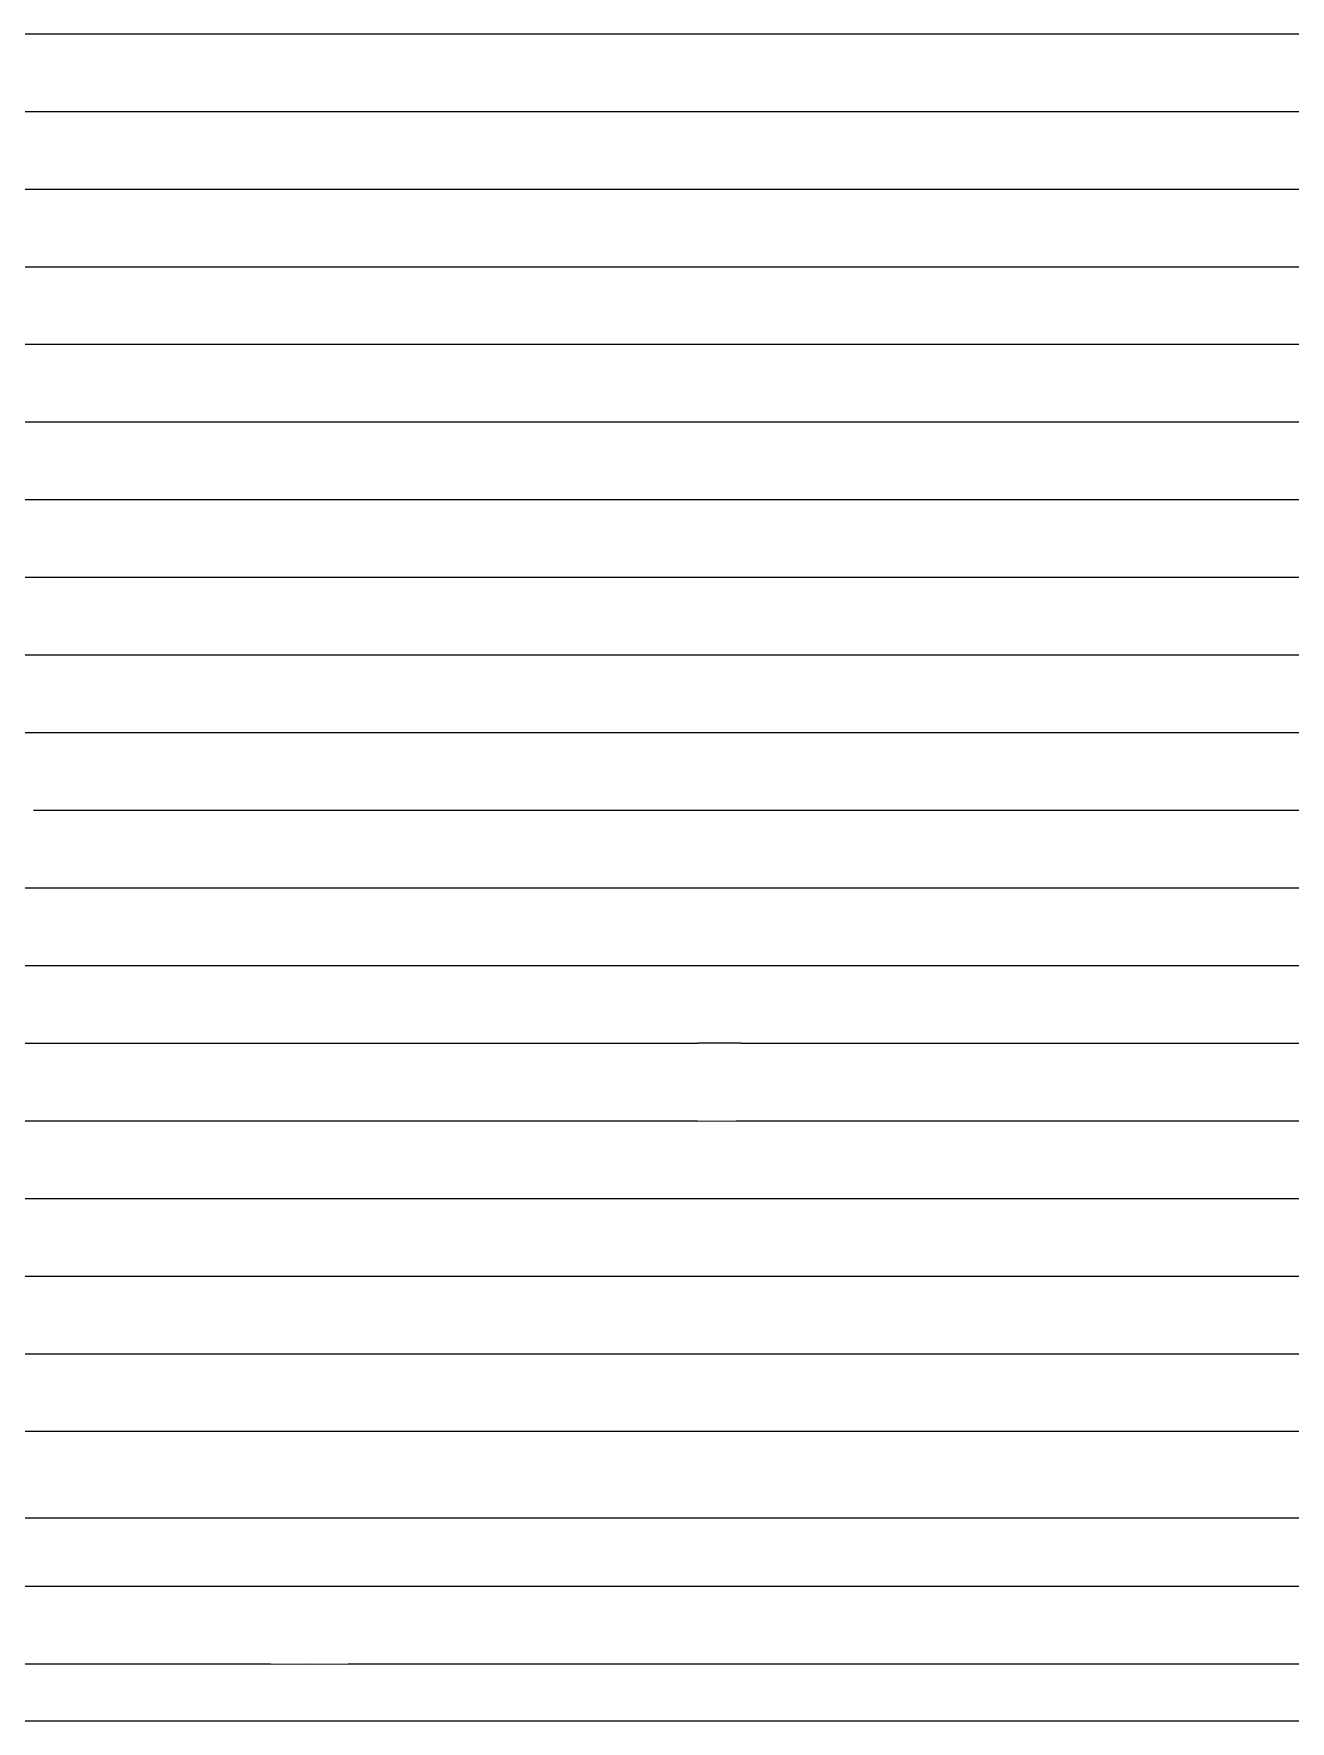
# Model space of a CAD drawing. Extents: x 6783 to 155972, y 8800 to 140000.
# Drawn here: x 55356 to 103904, y 8800 to 74000 of the extents above; entities that cross this region are included whole.
import ezdxf

# ---------------------------------------------------------------- set-up
doc = ezdxf.new("R2010")
doc.units = 0
doc.layers.add('XLT', color=1, linetype='CONTINUOUS')

msp = doc.modelspace()

# ---------------------------------------------------------------- linework, layer by layer
at = {"layer": 'XLT', "extrusion": (0, -1, 0)}
for p, q in [((54001, 74000, 23400), (55550, 74000, 23400)), ((55550, 74000, 23400), (56052, 74000, 23400)), ((56052, 74000, 23400), (56710, 74000, 23400)), ((56710, 74000, 23400), (58651, 74000, 23400)), ((58651, 74000, 23400), (61601, 74000, 23400)), ((61601, 74000, 23400), (64401, 74000, 23400)), ((64401, 74000, 23400), (67601, 74000, 23400)), ((67601, 74000, 23400), (70651, 74000, 23400)), ((70651, 74000, 23400), (73601, 74000, 23400)), ((73601, 74000, 23400), (76401, 74000, 23400)), ((76401, 74000, 23400), (79601, 74000, 23400)), ((79601, 74000, 23400), (82401, 74000, 23400)), ((82401, 74000, 23400), (85601, 74000, 23400)), ((85601, 74000, 23400), (88401, 74000, 23400)), ((88401, 74000, 23400), (91601, 74000, 23400)), ((91601, 74000, 23400), (94401, 74000, 23400)), ((94401, 74000, 23400), (97601, 74000, 23400)), ((97601, 74000, 23400), (100401, 74000, 23400)), ((100401, 74000, 23400), (103601, 74000, 23400)), ((103601, 74000, 23400), (106401, 74000, 23400)), ((54703, 71000, 23400), (55361, 71000, 23400)), ((55361, 71000, 23400), (58651, 71000, 23400)), ((58651, 71000, 23400), (61351, 71000, 23400)), ((61351, 71000, 23400), (64651, 71000, 23400)), ((64651, 71000, 23400), (67601, 71000, 23400)), ((67601, 71000, 23400), (70401, 71000, 23400)), ((70401, 71000, 23400), (73601, 71000, 23400)), ((73601, 71000, 23400), (76401, 71000, 23400)), ((76401, 71000, 23400), (79601, 71000, 23400)), ((79601, 71000, 23400), (82401, 71000, 23400)), ((82401, 71000, 23400), (85601, 71000, 23400)), ((85601, 71000, 23400), (88401, 71000, 23400)), ((88401, 71000, 23400), (91601, 71000, 23400)), ((91601, 71000, 23400), (94401, 71000, 23400)), ((94401, 71000, 23400), (97601, 71000, 23400)), ((97601, 71000, 23400), (100401, 71000, 23400)), ((100401, 71000, 23400), (103601, 71000, 23400)), ((103601, 71000, 23400), (106401, 71000, 23400)), ((54013, 68000, 23400), (55601, 68000, 23400)), ((55601, 68000, 23400), (58401, 68000, 23400)), ((58401, 68000, 23400), (61601, 68000, 23400)), ((61601, 68000, 23400), (64401, 68000, 23400)), ((64401, 68000, 23400), (67601, 68000, 23400)), ((67601, 68000, 23400), (70401, 68000, 23400)), ((70401, 68000, 23400), (73601, 68000, 23400)), ((73601, 68000, 23400), (76401, 68000, 23400)), ((76401, 68000, 23400), (79601, 68000, 23400)), ((79601, 68000, 23400), (82401, 68000, 23400)), ((82401, 68000, 23400), (85601, 68000, 23400)), ((85601, 68000, 23400), (88401, 68000, 23400)), ((88401, 68000, 23400), (91601, 68000, 23400)), ((91601, 68000, 23400), (94401, 68000, 23400)), ((94401, 68000, 23400), (97601, 68000, 23400)), ((97601, 68000, 23400), (100401, 68000, 23400)), ((100401, 68000, 23400), (103601, 68000, 23400)), ((103601, 68000, 23400), (106401, 68000, 23400)), ((54001, 65000, 23400), (55601, 65000, 23400)), ((55601, 65000, 23400), (58401, 65000, 23400)), ((58401, 65000, 23400), (61601, 65000, 23400)), ((61601, 65000, 23400), (64401, 65000, 23400)), ((64401, 65000, 23400), (67601, 65000, 23400)), ((67601, 65000, 23400), (70401, 65000, 23400)), ((70401, 65000, 23400), (73601, 65000, 23400)), ((73601, 65000, 23400), (76401, 65000, 23400)), ((76401, 65000, 23400), (79601, 65000, 23400)), ((79601, 65000, 23400), (82401, 65000, 23400)), ((82401, 65000, 23400), (85601, 65000, 23400)), ((85601, 65000, 23400), (88401, 65000, 23400)), ((88401, 65000, 23400), (91601, 65000, 23400)), ((91601, 65000, 23400), (94401, 65000, 23400)), ((94401, 65000, 23400), (97601, 65000, 23400)), ((97601, 65000, 23400), (100401, 65000, 23400)), ((100401, 65000, 23400), (103601, 65000, 23400)), ((103601, 65000, 23400), (106401, 65000, 23400)), ((52651, 62000, 23400), (55601, 62000, 23400)), ((55601, 62000, 23400), (58401, 62000, 23400)), ((58401, 62000, 23400), (61601, 62000, 23400)), ((61601, 62000, 23400), (64401, 62000, 23400)), ((64401, 62000, 23400), (67601, 62000, 23400)), ((67601, 62000, 23400), (70401, 62000, 23400)), ((70401, 62000, 23400), (73601, 62000, 23400)), ((73601, 62000, 23400), (76401, 62000, 23400)), ((76401, 62000, 23400), (79601, 62000, 23400)), ((79601, 62000, 23400), (82401, 62000, 23400)), ((82401, 62000, 23400), (85601, 62000, 23400)), ((85601, 62000, 23400), (88401, 62000, 23400)), ((88401, 62000, 23400), (91601, 62000, 23400)), ((91601, 62000, 23400), (94401, 62000, 23400)), ((94401, 62000, 23400), (97601, 62000, 23400)), ((97601, 62000, 23400), (100401, 62000, 23400)), ((100401, 62000, 23400), (103601, 62000, 23400)), ((103601, 62000, 23400), (106401, 62000, 23400)), ((52401, 59000, 23400), (55601, 59000, 23400)), ((55601, 59000, 23400), (58401, 59000, 23400)), ((58401, 59000, 23400), (61601, 59000, 23400)), ((61601, 59000, 23400), (64401, 59000, 23400)), ((64401, 59000, 23400), (67601, 59000, 23400)), ((67601, 59000, 23400), (70401, 59000, 23400)), ((70401, 59000, 23400), (73601, 59000, 23400)), ((73601, 59000, 23400), (76401, 59000, 23400)), ((76401, 59000, 23400), (79601, 59000, 23400)), ((79601, 59000, 23400), (82401, 59000, 23400)), ((82401, 59000, 23400), (85601, 59000, 23400)), ((85601, 59000, 23400), (88401, 59000, 23400)), ((88401, 59000, 23400), (91601, 59000, 23400)), ((91601, 59000, 23400), (94401, 59000, 23400)), ((94401, 59000, 23400), (97601, 59000, 23400)), ((97601, 59000, 23400), (100401, 59000, 23400)), ((100401, 59000, 23400), (103601, 59000, 23400)), ((103601, 59000, 23400), (106401, 59000, 23400)), ((52401, 56000, 23400), (55601, 56000, 23400)), ((55601, 56000, 23400), (58401, 56000, 23400)), ((58401, 56000, 23400), (64401, 56000, 23400)), ((64401, 56000, 23400), (67601, 56000, 23400)), ((67601, 56000, 23400), (70401, 56000, 23400)), ((70401, 56000, 23400), (73601, 56000, 23400)), ((73601, 56000, 23400), (76401, 56000, 23400)), ((76401, 56000, 23400), (79601, 56000, 23400)), ((79601, 56000, 23400), (82401, 56000, 23400)), ((82401, 56000, 23400), (85601, 56000, 23400)), ((85601, 56000, 23400), (88401, 56000, 23400)), ((88401, 56000, 23400), (91601, 56000, 23400)), ((91601, 56000, 23400), (94401, 56000, 23400)), ((94401, 56000, 23400), (97601, 56000, 23400)), ((97601, 56000, 23400), (100401, 56000, 23400)), ((100401, 56000, 23400), (103601, 56000, 23400)), ((103601, 56000, 23400), (106401, 56000, 23400)), ((52401, 53000, 23400), (55601, 53000, 23400)), ((55601, 53000, 23400), (58401, 53000, 23400)), ((58401, 53000, 23400), (61601, 53000, 23400)), ((61601, 53000, 23400), (64401, 53000, 23400)), ((64401, 53000, 23400), (67601, 53000, 23400)), ((67601, 53000, 23400), (70401, 53000, 23400)), ((70401, 53000, 23400), (73601, 53000, 23400)), ((73601, 53000, 23400), (76401, 53000, 23400)), ((76401, 53000, 23400), (79601, 53000, 23400)), ((79601, 53000, 23400), (82401, 53000, 23400)), ((82401, 53000, 23400), (85601, 53000, 23400)), ((85601, 53000, 23400), (88401, 53000, 23400)), ((88401, 53000, 23400), (91601, 53000, 23400)), ((91601, 53000, 23400), (94401, 53000, 23400)), ((94401, 53000, 23400), (97601, 53000, 23400)), ((97601, 53000, 23400), (100401, 53000, 23400)), ((100401, 53000, 23400), (103601, 53000, 23400)), ((103601, 53000, 23400), (106401, 53000, 23400)), ((52401, 50000, 23400), (55601, 50000, 23400)), ((55601, 50000, 23400), (58401, 50000, 23400)), ((58401, 50000, 23400), (61601, 50000, 23400)), ((61601, 50000, 23400), (64401, 50000, 23400)), ((64401, 50000, 23400), (67601, 50000, 23400)), ((67601, 50000, 23400), (70401, 50000, 23400)), ((70401, 50000, 23400), (73601, 50000, 23400)), ((73601, 50000, 23400), (76401, 50000, 23400)), ((76401, 50000, 23400), (79601, 50000, 23400)), ((79601, 50000, 23400), (82401, 50000, 23400)), ((82401, 50000, 23400), (85601, 50000, 23400)), ((85601, 50000, 23400), (88401, 50000, 23400)), ((88401, 50000, 23400), (91601, 50000, 23400)), ((91601, 50000, 23400), (94401, 50000, 23400)), ((94401, 50000, 23400), (97601, 50000, 23400)), ((97601, 50000, 23400), (100401, 50000, 23400)), ((100401, 50000, 23400), (103601, 50000, 23400)), ((103601, 50000, 23400), (106401, 50000, 23400)), ((52401, 47000, 23400), (55601, 47000, 23400)), ((55601, 47000, 23400), (58401, 47000, 23400)), ((58401, 47000, 23400), (61601, 47000, 23400)), ((61601, 47000, 23400), (64401, 47000, 23400)), ((64401, 47000, 23400), (67601, 47000, 23400)), ((67601, 47000, 23400), (70401, 47000, 23400)), ((70401, 47000, 23400), (73601, 47000, 23400)), ((73601, 47000, 23400), (76401, 47000, 23400)), ((76401, 47000, 23400), (79601, 47000, 23400)), ((79601, 47000, 23400), (82401, 47000, 23400)), ((82401, 47000, 23400), (85601, 47000, 23400)), ((85601, 47000, 23400), (88401, 47000, 23400)), ((88401, 47000, 23400), (91601, 47000, 23400)), ((91601, 47000, 23400), (94401, 47000, 23400)), ((94401, 47000, 23400), (97601, 47000, 23400)), ((97601, 47000, 23400), (100401, 47000, 23400)), ((100401, 47000, 23400), (103601, 47000, 23400)), ((103601, 47000, 23400), (106401, 47000, 23400)), ((55351, 44000, 23400), (58651, 44000, 23400)), ((58651, 44000, 23400), (61351, 44000, 23400)), ((61351, 44000, 23400), (64651, 44000, 23400)), ((64651, 44000, 23400), (67351, 44000, 23400)), ((67351, 44000, 23400), (70651, 44000, 23400)), ((70651, 44000, 23400), (73351, 44000, 23400)), ((73351, 44000, 23400), (73601, 44000, 23400)), ((73601, 44000, 23400), (76401, 44000, 23400)), ((76401, 44000, 23400), (79601, 44000, 23400)), ((79601, 44000, 23400), (82401, 44000, 23400)), ((82401, 44000, 23400), (85601, 44000, 23400)), ((85601, 44000, 23400), (88401, 44000, 23400)), ((88401, 44000, 23400), (91601, 44000, 23400)), ((91601, 44000, 23400), (94401, 44000, 23400)), ((94401, 44000, 23400), (97351, 44000, 23400)), ((97351, 44000, 23400), (98090, 44000, 23400)), ((98090, 44000, 23400), (100976, 44000, 23400)), ((100976, 44000, 23400), (102001, 44000, 23400)), ((102001, 44000, 23400), (103501, 44000, 23400)), ((103501, 44000, 23400), (105001, 44000, 23400)), ((52651, 41000, 23400), (55601, 41000, 23400)), ((55601, 41000, 23400), (58401, 41000, 23400)), ((58401, 41000, 23400), (61601, 41000, 23400)), ((61601, 41000, 23400), (64401, 41000, 23400)), ((64401, 41000, 23400), (67601, 41000, 23400)), ((67601, 41000, 23400), (70401, 41000, 23400)), ((70401, 41000, 23400), (73601, 41000, 23400)), ((73601, 41000, 23400), (76401, 41000, 23400)), ((76401, 41000, 23400), (79601, 41000, 23400)), ((79601, 41000, 23400), (82401, 41000, 23400)), ((82401, 41000, 23400), (83985, 41000, 23400)), ((83985, 41000, 23400), (86862, 41000, 23400)), ((86862, 41000, 23400), (86994, 41000, 23400)), ((86994, 41000, 23400), (88501, 41000, 23400)), ((88501, 41000, 23400), (90001, 41000, 23400)), ((90001, 41000, 23400), (91501, 41000, 23400)), ((91501, 41000, 23400), (93001, 41000, 23400)), ((93001, 41000, 23400), (94501, 41000, 23400)), ((94501, 41000, 23400), (96001, 41000, 23400)), ((96001, 41000, 23400), (97501, 41000, 23400)), ((97501, 41000, 23400), (99001, 41000, 23400)), ((99001, 41000, 23400), (100501, 41000, 23400)), ((100501, 41000, 23400), (102001, 41000, 23400)), ((102001, 41000, 23400), (103501, 41000, 23400)), ((103501, 41000, 23400), (105001, 41000, 23400)), ((55501, 8800, 20724), (54001, 8800, 20695)), ((55501, 8800, 20724), (54001, 8800, 20695)), ((57001, 8800, 20767), (55501, 8800, 20724)), ((57001, 8800, 20767), (55501, 8800, 20724)), ((58501, 8800, 20803), (57001, 8800, 20767)), ((58501, 8800, 20803), (57001, 8800, 20767)), ((60001, 8800, 20839), (58501, 8800, 20803)), ((60001, 8800, 20839), (58501, 8800, 20803)), ((61501, 8800, 20875), (60001, 8800, 20839)), ((61501, 8800, 20875), (60001, 8800, 20839)), ((63001, 8800, 20911), (61501, 8800, 20875)), ((63001, 8800, 20911), (61501, 8800, 20875)), ((64501, 8800, 20947), (63001, 8800, 20911)), ((64501, 8800, 20947), (63001, 8800, 20911)), ((66001, 8800, 20983), (64501, 8800, 20947)), ((66001, 8800, 20983), (64501, 8800, 20947)), ((67501, 8800, 21019), (66001, 8800, 20983)), ((67501, 8800, 21019), (66001, 8800, 20983)), ((69001, 8800, 21055), (67501, 8800, 21019)), ((69001, 8800, 21055), (67501, 8800, 21019)), ((70501, 8800, 21091), (69001, 8800, 21055)), ((70501, 8800, 21091), (69001, 8800, 21055)), ((72001, 8800, 21127), (70501, 8800, 21091)), ((72001, 8800, 21127), (70501, 8800, 21091)), ((73501, 8800, 21163), (72001, 8800, 21127)), ((73501, 8800, 21163), (72001, 8800, 21127)), ((75001, 8800, 21199), (73501, 8800, 21163)), ((75001, 8800, 21199), (73501, 8800, 21163)), ((76501, 8800, 21235), (75001, 8800, 21199)), ((76501, 8800, 21235), (75001, 8800, 21199)), ((78001, 8800, 21271), (76501, 8800, 21235)), ((78001, 8800, 21271), (76501, 8800, 21235)), ((79501, 8800, 21307), (78001, 8800, 21271)), ((79501, 8800, 21307), (78001, 8800, 21271)), ((81001, 8800, 21343), (79501, 8800, 21307)), ((81001, 8800, 21343), (79501, 8800, 21307)), ((82501, 8800, 21379), (81001, 8800, 21343)), ((82501, 8800, 21379), (81001, 8800, 21343)), ((84001, 8800, 21415), (82501, 8800, 21379)), ((84001, 8800, 21415), (82501, 8800, 21379)), ((85501, 8800, 21451), (84001, 8800, 21415)), ((85501, 8800, 21451), (84001, 8800, 21415)), ((87001, 8800, 21487), (85501, 8800, 21451)), ((87001, 8800, 21487), (85501, 8800, 21451)), ((88501, 8800, 21523), (87001, 8800, 21487)), ((88501, 8800, 21523), (87001, 8800, 21487)), ((90001, 8800, 21559), (88501, 8800, 21523)), ((90001, 8800, 21559), (88501, 8800, 21523)), ((91501, 8800, 21595), (90001, 8800, 21559)), ((91501, 8800, 21595), (90001, 8800, 21559)), ((93001, 8800, 21624), (91501, 8800, 21595)), ((93001, 8800, 21624), (91501, 8800, 21595)), ((94501, 8800, 21651), (93001, 8800, 21624)), ((94501, 8800, 21651), (93001, 8800, 21624)), ((96001, 8800, 21703), (94501, 8800, 21651)), ((96001, 8800, 21703), (94501, 8800, 21651)), ((97501, 8800, 21739), (96001, 8800, 21703)), ((97501, 8800, 21739), (96001, 8800, 21703)), ((99001, 8800, 21775), (97501, 8800, 21739)), ((99001, 8800, 21775), (97501, 8800, 21739)), ((100501, 8800, 21811), (99001, 8800, 21775)), ((100501, 8800, 21811), (99001, 8800, 21775)), ((102001, 8800, 21847), (100501, 8800, 21811)), ((102001, 8800, 21847), (100501, 8800, 21811)), ((103501, 8800, 21883), (102001, 8800, 21847)), ((103501, 8800, 21883), (102001, 8800, 21847)), ((105001, 8800, 21919), (103501, 8800, 21883)), ((105001, 8800, 21919), (103501, 8800, 21883))]:
    msp.add_line(p, q, dxfattribs=at)
at = {"layer": 'XLT'}
for p, q in [((52651, 38000, 23400), (55601, 38000, 23400)), ((55601, 38000, 23400), (58401, 38000, 23400)), ((58401, 38000, 23400), (61601, 38000, 23400)), ((61601, 38000, 23400), (64401, 38000, 23400)), ((64401, 38000, 23400), (67601, 38000, 23400)), ((67601, 38000, 23400), (69862, 38000, 23400)), ((69862, 38000, 23400), (72748, 38000, 23400)), ((72748, 38000, 23400), (73501, 38000, 23400)), ((73501, 38000, 23400), (75001, 38000, 23400)), ((75001, 38000, 23400), (76501, 38000, 23400)), ((76501, 38000, 23400), (78001, 38000, 23400)), ((78001, 38000, 23400), (79501, 38000, 23400)), ((79501, 38000, 23400), (81001, 38000, 23400)), ((81001, 38000, 23400), (82501, 38000, 23400)), ((82501, 38000, 23400), (84001, 38000, 23400)), ((84001, 38000, 23400), (85501, 38000, 23400)), ((85501, 38000, 23400), (87001, 38000, 23400)), ((87001, 38000, 23400), (88501, 38000, 23400)), ((88501, 38000, 23400), (90001, 38000, 23400)), ((90001, 38000, 23400), (91501, 38000, 23400)), ((91501, 38000, 23400), (93001, 38000, 23400)), ((93001, 38000, 23400), (94501, 38000, 23400)), ((94501, 38000, 23400), (96001, 38000, 23400)), ((96001, 38000, 23400), (96797, 38000, 23400)), ((96797, 38000, 23400), (99683, 38000, 23400)), ((99683, 38000, 23400), (100501, 38000, 23455)), ((100501, 38000, 23455), (102001, 38000, 23557)), ((102001, 38000, 23557), (103501, 38000, 23658)), ((103501, 38000, 23658), (105001, 38000, 23759)), ((52401, 35000, 23400), (55750, 35000, 23400)), ((55750, 35000, 23400), (58634, 35000, 23400)), ((58634, 35000, 23400), (60001, 35000, 23400)), ((60001, 35000, 23400), (61501, 35000, 23400)), ((61501, 35000, 23400), (63001, 35000, 23400)), ((63001, 35000, 23400), (64501, 35000, 23400)), ((64501, 35000, 23400), (66001, 35000, 23400)), ((66001, 35000, 23400), (67501, 35000, 23400)), ((67501, 35000, 23400), (69001, 35000, 23400)), ((69001, 35000, 23400), (70501, 35000, 23400)), ((70501, 35000, 23400), (72001, 35000, 23400)), ((72001, 35000, 23400), (73501, 35000, 23400)), ((73501, 35000, 23400), (75001, 35000, 23400)), ((75001, 35000, 23400), (76501, 35000, 23400)), ((76501, 35000, 23400), (78001, 35000, 23400)), ((78001, 35000, 23400), (79501, 35000, 23400)), ((79501, 35000, 23400), (81001, 35000, 23400)), ((82501, 35000, 23400), (81001, 35000, 23400)), ((82683, 35000, 23400), (82501, 35000, 23400)), ((82683, 35000, 23400), (85569, 35000, 23400)), ((85569, 35000, 23400), (87001, 35000, 23497)), ((87001, 35000, 23497), (88501, 35000, 23598)), ((88501, 35000, 23598), (90001, 35000, 23699)), ((90001, 35000, 23699), (91501, 35000, 23801)), ((91501, 35000, 23801), (93001, 35000, 23902)), ((93001, 35000, 23902), (94501, 35000, 24004)), ((94501, 35000, 24004), (96001, 35000, 24105)), ((96001, 35000, 24105), (97501, 35000, 24206)), ((97501, 35000, 24206), (99001, 35000, 24308)), ((99001, 35000, 24308), (100501, 35000, 24409)), ((100501, 35000, 24409), (102001, 35000, 24510)), ((102001, 35000, 24510), (103501, 35000, 24612)), ((103501, 35000, 24612), (105001, 35000, 24713)), ((54001, 32000, 23400), (55501, 32000, 23400)), ((55501, 32000, 23400), (57001, 32000, 23400)), ((57001, 32000, 23400), (58501, 32000, 23400)), ((58501, 32000, 23400), (60001, 32000, 23400)), ((60001, 32000, 23400), (61501, 32000, 23400)), ((61501, 32000, 23400), (63001, 32000, 23400)), ((63001, 32000, 23400), (64501, 32000, 23400)), ((64501, 32000, 23400), (66001, 32000, 23400)), ((66001, 32000, 23400), (67501, 32000, 23400)), ((67501, 32000, 23400), (68569, 32000, 23400)), ((68569, 32000, 23400), (71455, 32000, 23400)), ((71455, 32000, 23400), (72001, 32000, 23437)), ((72001, 32000, 23437), (73501, 32000, 23538)), ((73501, 32000, 23538), (75001, 32000, 23640)), ((75001, 32000, 23640), (76501, 32000, 23741)), ((76501, 32000, 23741), (78001, 32000, 23842)), ((78001, 32000, 23842), (79501, 32000, 23944)), ((79501, 32000, 23944), (81001, 32000, 24045)), ((81001, 31984, 24050), (82501, 32000, 24146)), ((82501, 32000, 24146), (84001, 32000, 24248)), ((84001, 32000, 24248), (85501, 32000, 24349)), ((85501, 32000, 24349), (87001, 32000, 24450)), ((87001, 32000, 24450), (88501, 32000, 24552)), ((88501, 32000, 24552), (90001, 32000, 24653)), ((90001, 32000, 24653), (91501, 32000, 24755)), ((91501, 32000, 24755), (93001, 32000, 24856)), ((93001, 32000, 24856), (94501, 32000, 24957)), ((94501, 32000, 24957), (96001, 32000, 25059)), ((96001, 32000, 25059), (97501, 32000, 25160)), ((97501, 32000, 25160), (99001, 32000, 25261)), ((99001, 32000, 25261), (100501, 32000, 25363)), ((100501, 32000, 25363), (102001, 32000, 25464)), ((102001, 32000, 25464), (103501, 32000, 25565)), ((103501, 32000, 25565), (105001, 32000, 25667)), ((54455, 29000, 23400), (57341, 29000, 23400)), ((57341, 29000, 23400), (58501, 29000, 23478)), ((58501, 29000, 23478), (60001, 29000, 23580)), ((60001, 29000, 23580), (61501, 29000, 23681)), ((61501, 29000, 23681), (63001, 29000, 23782)), ((63001, 29000, 23782), (64501, 29000, 23884)), ((64501, 29000, 23884), (66001, 29000, 23985)), ((66001, 29000, 23985), (67501, 29000, 24087)), ((67501, 29000, 24087), (69001, 29000, 24188)), ((69001, 29000, 24188), (70501, 29000, 24289)), ((70501, 29000, 24289), (72001, 29000, 24391)), ((72001, 29000, 24391), (73501, 29000, 24492)), ((73501, 29000, 24492), (75001, 29000, 24593)), ((75001, 29000, 24593), (76501, 29000, 24695)), ((76501, 29000, 24695), (78001, 29000, 24796)), ((78001, 29000, 24796), (79501, 29000, 24897)), ((79501, 29000, 24897), (81001, 29000, 24999)), ((81001, 29000, 24999), (82501, 29000, 25100)), ((82501, 29000, 25100), (84001, 29000, 25201)), ((84001, 29000, 25201), (85501, 29000, 25303)), ((85501, 29000, 25303), (87001, 29000, 25404)), ((87001, 29000, 25404), (88501, 29000, 25506)), ((88501, 29000, 25506), (90001, 29000, 25607)), ((90001, 29000, 25607), (91501, 29000, 25708)), ((91501, 29000, 25708), (93001, 29000, 25810)), ((93001, 29000, 25810), (94501, 29000, 25911)), ((94501, 29000, 25911), (95819, 29000, 26000)), ((95819, 29000, 26000), (96001, 29000, 25994)), ((96001, 29000, 25994), (97501, 29000, 25943)), ((97501, 29000, 25943), (99001, 29000, 25892)), ((99001, 29000, 25892), (100501, 29000, 25841)), ((100501, 29000, 25841), (102001, 29000, 25790)), ((102001, 29000, 25790), (103501, 29000, 25739)), ((103501, 29000, 25739), (105001, 29000, 25688)), ((54001, 26000, 24128), (55501, 26000, 24229)), ((55501, 26000, 24229), (57001, 26000, 24331)), ((57001, 26000, 24331), (58501, 26000, 24432)), ((58501, 26000, 24432), (60001, 26000, 24533)), ((60001, 26000, 24533), (61501, 26000, 24635)), ((61501, 26000, 24635), (63001, 26000, 24736)), ((63001, 26000, 24736), (64501, 26000, 24837)), ((64501, 26000, 24837), (66001, 26000, 24939)), ((66001, 26000, 24939), (67501, 26000, 25040)), ((67501, 26000, 25040), (69001, 26000, 25142)), ((69001, 26000, 25142), (70501, 26000, 25243)), ((70501, 26000, 25243), (72001, 26000, 25344)), ((72001, 26000, 25344), (73501, 26000, 25446)), ((73501, 26000, 25446), (75001, 26000, 25547)), ((75001, 26000, 25547), (76501, 26000, 25648)), ((76501, 26000, 25648), (78001, 26000, 25750)), ((78001, 26000, 25750), (79501, 26000, 25851)), ((79501, 26000, 25851), (81001, 26000, 25952)), ((81001, 26000, 25952), (81705, 26000, 26000)), ((81705, 26000, 26000), (82501, 26000, 25958)), ((82501, 26000, 25958), (84001, 26000, 25878)), ((84001, 26000, 25878), (85501, 26000, 25799)), ((85501, 26000, 25799), (87001, 26000, 25735)), ((87001, 26000, 25735), (88501, 26000, 25684)), ((88501, 26000, 25684), (90001, 26000, 25634)), ((90001, 26000, 25634), (91501, 26000, 25583)), ((91501, 26000, 25583), (93001, 26000, 25532)), ((93001, 26000, 25532), (94501, 26000, 25482)), ((94501, 26000, 25482), (96001, 26000, 25431)), ((96001, 26000, 25431), (97501, 26000, 25381)), ((97501, 26000, 25381), (99001, 26000, 25330)), ((99001, 26000, 25330), (100501, 26000, 25279)), ((100501, 26000, 25279), (102001, 26000, 25229)), ((102001, 26000, 25229), (103501, 26000, 25178)), ((103501, 26000, 25178), (105001, 26000, 25127)), ((54001, 23000, 25082), (55501, 23000, 25183)), ((55501, 23000, 25183), (57001, 23000, 25284)), ((57001, 23000, 25284), (58501, 23000, 25386)), ((58501, 23000, 25386), (60001, 23000, 25487)), ((60001, 23000, 25487), (61501, 23000, 25588)), ((61501, 23000, 25588), (63001, 23000, 25690)), ((63001, 23000, 25690), (64501, 23000, 25791)), ((64501, 23000, 25791), (66001, 23000, 25893)), ((66001, 23000, 25893), (67501, 23000, 25994)), ((67501, 23000, 25994), (69001, 23000, 25925)), ((69001, 23000, 25925), (70501, 23000, 25846)), ((70501, 23000, 25846), (72001, 23000, 25766)), ((72001, 23000, 25766), (73501, 23000, 25687)), ((73501, 23000, 25687), (75001, 23000, 25607)), ((75001, 23000, 25607), (76501, 23000, 25528)), ((76501, 23000, 25528), (78001, 23000, 25448)), ((78001, 23000, 25448), (79501, 23000, 25369)), ((79501, 23000, 25369), (81001, 23000, 25290)), ((81001, 23000, 25290), (82501, 23000, 25210)), ((82501, 23000, 25210), (84001, 23000, 25131)), ((84001, 23000, 25131), (85501, 23000, 25051)), ((85501, 23000, 25051), (87001, 23000, 24987)), ((87001, 23000, 24987), (88501, 23000, 24936)), ((88501, 23000, 24936), (90001, 23000, 24887)), ((90001, 23000, 24887), (91501, 23000, 24858)), ((91501, 23000, 24858), (93001, 23000, 24829)), ((93001, 23000, 24829), (94501, 23000, 24799)), ((94501, 23000, 24799), (96001, 23000, 24770)), ((96001, 23000, 24770), (97501, 23000, 24741)), ((97501, 23000, 24741), (99001, 23000, 24712)), ((99001, 23000, 24712), (100501, 23000, 24682)), ((100501, 23000, 24682), (102001, 23000, 24653)), ((102001, 23000, 24653), (103501, 23000, 24624)), ((103501, 23000, 24624), (105001, 23000, 24595)), ((55501, 20000, 25817), (54001, 20000, 25953)), ((57001, 20000, 25681), (55501, 20000, 25817)), ((58501, 20000, 25555), (57001, 20000, 25681)), ((60001, 20000, 25462), (58501, 20000, 25555)), ((61501, 20000, 25369), (60001, 20000, 25462)), ((63001, 20000, 25276), (61501, 20000, 25369)), ((64501, 20000, 25183), (63001, 20000, 25276)), ((66001, 20000, 25091), (64501, 20000, 25183)), ((67501, 20000, 24998), (66001, 20000, 25091)), ((69001, 20000, 24905), (67501, 20000, 24998)), ((70501, 20000, 24812), (69001, 20000, 24905)), ((72001, 20000, 24745), (70501, 20000, 24812)), ((73501, 20000, 24695), (72001, 20000, 24745)), ((75001, 20000, 24644), (73501, 20000, 24695)), ((76501, 20000, 24593), (75001, 20000, 24644)), ((78001, 20000, 24543), (76501, 20000, 24593)), ((79501, 20000, 24492), (78001, 20000, 24543)), ((81001, 20000, 24441), (79501, 20000, 24492)), ((82501, 20000, 24391), (81001, 20000, 24441)), ((84001, 20000, 24340), (82501, 20000, 24391)), ((85501, 20000, 24289), (84001, 20000, 24340)), ((87001, 20000, 24254), (85501, 20000, 24289)), ((88501, 20000, 24232), (87001, 20000, 24254)), ((90001, 20000, 24210), (88501, 20000, 24232)), ((91501, 20000, 24188), (90001, 20000, 24210)), ((93001, 20000, 24167), (91501, 20000, 24188)), ((94501, 20000, 24145), (93001, 20000, 24167)), ((96001, 20000, 24123), (94501, 20000, 24145)), ((97501, 20000, 24101), (96001, 20000, 24123)), ((99001, 20000, 24079), (97501, 20000, 24101)), ((100501, 20000, 24058), (99001, 20000, 24079)), ((102001, 20000, 24036), (100501, 20000, 24058)), ((103501, 20000, 24014), (102001, 20000, 24036)), ((105001, 20000, 23992), (103501, 20000, 24014)), ((55501, 16650, 24314), (54001, 16650, 24407)), ((57001, 16650, 24221), (55501, 16650, 24314)), ((58501, 16650, 24137), (57001, 16650, 24221)), ((60001, 16650, 24087), (58501, 16650, 24137)), ((61501, 16650, 24037), (60001, 16650, 24087)), ((63001, 16650, 23987), (61501, 16650, 24037)), ((64501, 16650, 23937), (63001, 16650, 23987)), ((66001, 16650, 23887), (64501, 16650, 23937)), ((67501, 16650, 23837), (66001, 16650, 23887)), ((69001, 16650, 23787), (67501, 16650, 23837)), ((70501, 16650, 23737), (69001, 16650, 23787)), ((72001, 16650, 23687), (70501, 16650, 23737)), ((73501, 16650, 23637), (72001, 16650, 23687)), ((75001, 16650, 23592), (73501, 16650, 23637)), ((76501, 16650, 23571), (75001, 16650, 23592)), ((78001, 16650, 23549), (76501, 16650, 23571)), ((79501, 16650, 23527), (78001, 16650, 23549)), ((81001, 16650, 23505), (79501, 16650, 23527)), ((82501, 16650, 23483), (81001, 16650, 23505)), ((84001, 16650, 23462), (82501, 16650, 23483)), ((85501, 16650, 23440), (84001, 16650, 23462)), ((87001, 16650, 23433), (85501, 16650, 23440)), ((88501, 16650, 23440), (87001, 16650, 23433)), ((90001, 16650, 23447), (88501, 16650, 23440)), ((91501, 16650, 23454), (90001, 16650, 23447)), ((93001, 16650, 23461), (91501, 16650, 23454)), ((94501, 16650, 23468), (93001, 16650, 23461)), ((96001, 16650, 23475), (94501, 16650, 23468)), ((97501, 16650, 23482), (96001, 16650, 23475)), ((99001, 16650, 23475), (97501, 16650, 23482)), ((100501, 16650, 23467), (99001, 16650, 23475)), ((102001, 16650, 23460), (100501, 16650, 23467)), ((103501, 16650, 23452), (102001, 16650, 23460)), ((105001, 16650, 23445), (103501, 16650, 23452)), ((55501, 14000, 23107), (54001, 14000, 23157)), ((57001, 14000, 23057), (55501, 14000, 23107)), ((58501, 14000, 23015), (57001, 14000, 23057)), ((60001, 14000, 23008), (58501, 14000, 23015)), ((61501, 14000, 23001), (60001, 14000, 23008)), ((63001, 14000, 22994), (61501, 14000, 23001)), ((64501, 14000, 22987), (63001, 14000, 22994)), ((66001, 14000, 22980), (64501, 14000, 22987)), ((67501, 14000, 22973), (66001, 14000, 22980)), ((69001, 14000, 22966), (67501, 14000, 22973)), ((70501, 14000, 22959), (69001, 14000, 22966)), ((72001, 14000, 22952), (70501, 14000, 22959)), ((73501, 14000, 22945), (72001, 14000, 22952)), ((75001, 14000, 22931), (73501, 14000, 22945)), ((76501, 14000, 22909), (75001, 14000, 22931)), ((78001, 14000, 22888), (76501, 14000, 22909)), ((79501, 14000, 22866), (78001, 14000, 22888)), ((81001, 14000, 22844), (79501, 14000, 22866)), ((82501, 14000, 22822), (81001, 14000, 22844)), ((84001, 14000, 22800), (82501, 14000, 22822)), ((85501, 14000, 22779), (84001, 14000, 22800)), ((87001, 14000, 22771), (85501, 14000, 22779)), ((88501, 14000, 22778), (87001, 14000, 22771)), ((90001, 14000, 22785), (88501, 14000, 22778)), ((91501, 14000, 22792), (90001, 14000, 22785)), ((93001, 14000, 22799), (91501, 14000, 22792)), ((94501, 14000, 22807), (93001, 14000, 22799)), ((96001, 14000, 22814), (94501, 14000, 22807)), ((97501, 14000, 22821), (96001, 14000, 22814)), ((99001, 14000, 22829), (97501, 14000, 22821)), ((100501, 14000, 22843), (99001, 14000, 22829)), ((102001, 14000, 22858), (100501, 14000, 22843)), ((103501, 14000, 22872), (102001, 14000, 22858)), ((105001, 14000, 22886), (103501, 14000, 22872)), ((55501, 11000, 21749), (54001, 11000, 21756)), ((57001, 11000, 21742), (55501, 11000, 21749)), ((58501, 11000, 21742), (57001, 11000, 21742)), ((60001, 11000, 21778), (58501, 11000, 21742)), ((61501, 11000, 21814), (60001, 11000, 21778)), ((63001, 11000, 21850), (61501, 11000, 21814)), ((64501, 11000, 21886), (63001, 11000, 21850)), ((66001, 11000, 21922), (64501, 10994, 21883)), ((67501, 10994, 21928), (66001, 11000, 21922)), ((69001, 11000, 21937), (67501, 11000, 21930)), ((70501, 11000, 21944), (69001, 11000, 21937)), ((72001, 11000, 21951), (70501, 11000, 21944)), ((73501, 11000, 21959), (72001, 11000, 21951)), ((75001, 11000, 21966), (73501, 11000, 21959)), ((76501, 11000, 21973), (75001, 11000, 21966)), ((78001, 11000, 21980), (76501, 11000, 21973)), ((79501, 11000, 21987), (78001, 11000, 21980)), ((81001, 11000, 21994), (79501, 11000, 21987)), ((82501, 11000, 22001), (81001, 11000, 21994)), ((84001, 11000, 22008), (82501, 11000, 22001)), ((85501, 11000, 22015), (84001, 11000, 22008)), ((87001, 11000, 22036), (85501, 11000, 22015)), ((88501, 11000, 22072), (87001, 11000, 22036)), ((90001, 11000, 22108), (88501, 11000, 22072)), ((91501, 11000, 22144), (90001, 11000, 22108)), ((93001, 11000, 22180), (91501, 11000, 22144)), ((94501, 11000, 22216), (93001, 11000, 22180)), ((96001, 11000, 22252), (94501, 11000, 22216)), ((97501, 11000, 22288), (96001, 11000, 22252)), ((99001, 11000, 22324), (97501, 11000, 22288)), ((100501, 11000, 22360), (99001, 11000, 22324)), ((102001, 11000, 22377), (100501, 11000, 22360)), ((103501, 11000, 22392), (102001, 11000, 22377)), ((105001, 11000, 22406), (103501, 11000, 22392))]:
    msp.add_line(p, q, dxfattribs=at)

doc.saveas('drawing.dxf')
